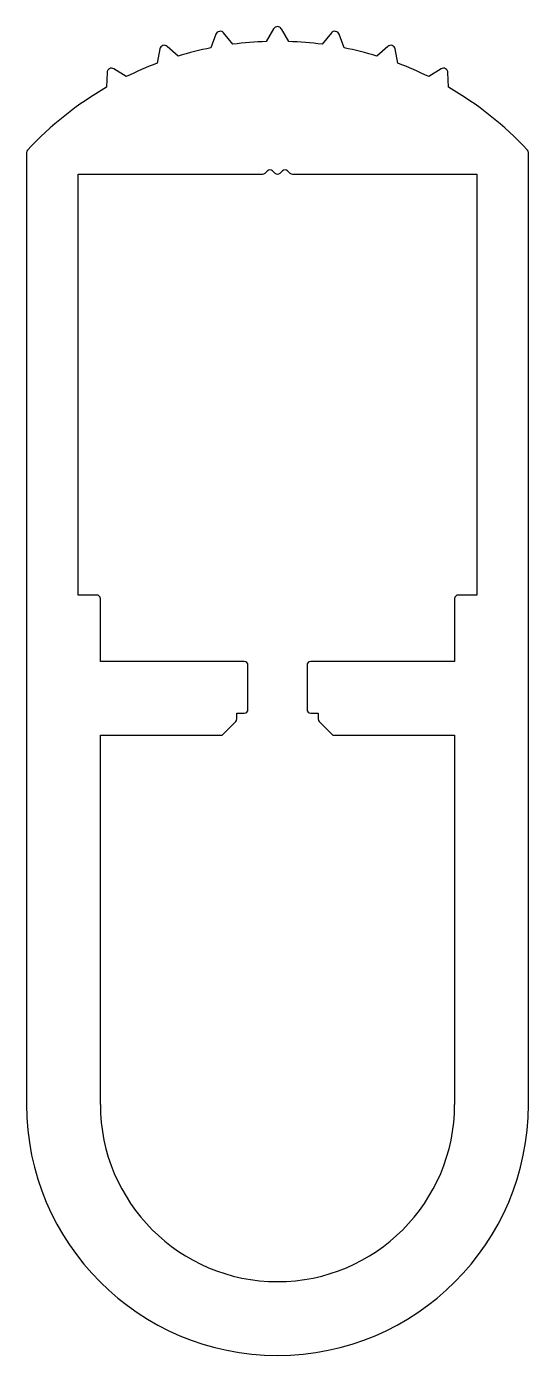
# Model space of a CAD drawing. Extents: x 2127 to 2161, y 959.3 to 1049.3.
import ezdxf

# ---------------------------------------------------------------- set-up
doc = ezdxf.new("R2010")
doc.units = 0
doc.layers.get('0').update_dxf_attribs({"linetype": 'CONTINUOUS'})

msp = doc.modelspace()

# ---------------------------------------------------------------- linework, layer by layer
for p, q in [((2139.814, 1048.76), (2139.464, 1047.828)), ((2140.959, 1048.075), (2140.327, 1048.845)), ((2143.722, 1049.123), (2143.225, 1048.261)), ((2144.74, 1048.261), (2144.242, 1049.123)), ((2147.637, 1048.845), (2147.006, 1048.075)), ((2148.501, 1047.828), (2148.15, 1048.76)), ((2136.018, 1047.765), (2135.824, 1046.788)), ((2137.259, 1047.275), (2136.51, 1047.932)), ((2151.455, 1047.932), (2150.706, 1047.275)), ((2152.141, 1046.788), (2151.947, 1047.765)), ((2132.434, 1046.164), (2132.402, 1045.168)), ((2133.738, 1045.883), (2132.892, 1046.409)), ((2155.072, 1046.409), (2154.226, 1045.883)), ((2155.563, 1045.168), (2155.53, 1046.164)), ((2126.982, 1040.739), (2126.982, 976.273)), ((2160.982, 976.273), (2160.982, 1040.739)), ((2143.141, 1039.346), (2143.296, 1039.502)), ((2143.65, 1039.502), (2143.805, 1039.346)), ((2144.159, 1039.346), (2144.315, 1039.502)), ((2144.668, 1039.502), (2144.824, 1039.346)), ((2130.482, 1010.773), (2130.482, 1039.273)), ((2130.482, 1039.273), (2142.964, 1039.273)), ((2145.001, 1039.273), (2157.482, 1039.273)), ((2157.482, 1039.273), (2157.482, 1010.773)), ((2131.732, 1010.773), (2130.482, 1010.773)), ((2157.482, 1010.773), (2156.232, 1010.773)), ((2131.982, 1006.273), (2131.982, 1010.523)), ((2155.982, 1010.523), (2155.982, 1006.273)), ((2141.732, 1006.273), (2131.982, 1006.273)), ((2155.982, 1006.273), (2146.232, 1006.273)), ((2141.982, 1003.023), (2141.982, 1006.023)), ((2145.982, 1006.023), (2145.982, 1003.023)), ((2141.232, 1002.377), (2141.232, 1002.773)), ((2141.232, 1002.773), (2141.732, 1002.773)), ((2146.232, 1002.773), (2146.732, 1002.773)), ((2146.732, 1002.773), (2146.732, 1002.377)), ((2140.305, 1001.346), (2141.159, 1002.2)), ((2146.805, 1002.2), (2147.659, 1001.346)), ((2131.982, 976.273), (2131.982, 1001.273)), ((2131.982, 1001.273), (2140.129, 1001.273)), ((2147.836, 1001.273), (2155.982, 1001.273)), ((2155.982, 1001.273), (2155.982, 976.273))]:
    msp.add_line(p, q)
for centre, radius, start, end in [((2140.095, 1048.654), 0.3, 39.38, 159.38), ((2143.982, 1048.973), 0.3, 30, 150), ((2147.869, 1048.654), 0.3, 20.62, 140.62), ((2136.312, 1047.706), 0.3, 48.76, 168.76), ((2143.982, 1025.123), 23.15, 101.25567, 106.88433), ((2143.982, 1025.123), 23.15, 91.87567, 97.50433), ((2143.982, 1025.123), 23.15, 82.49567, 88.12433), ((2143.982, 1025.123), 23.15, 73.11567, 78.74433), ((2151.653, 1047.706), 0.3, 11.24, 131.24), ((2143.982, 1025.123), 23.15, 110.63567, 116.26433), ((2143.982, 1025.123), 23.15, 63.73567, 69.36433), ((2132.734, 1046.154), 0.3, 58.14, 178.14), ((2155.231, 1046.154), 0.3, 1.86, 121.86), ((2143.982, 1025.123), 23.15, 120.01567, 137.00734), ((2143.982, 1025.123), 23.15, 42.99266, 59.98433), ((2127.232, 1040.739), 0.25, 137.00734, 180), ((2160.732, 1040.739), 0.25, 0, 42.99266), ((2143.473, 1039.325), 0.25, 45, 135), ((2144.491, 1039.325), 0.25, 45, 135), ((2142.964, 1039.523), 0.25, 270, 315), ((2143.982, 1039.523), 0.25, 225, 315), ((2145.001, 1039.523), 0.25, 225, 270), ((2131.732, 1010.523), 0.25, 0, 90), ((2156.232, 1010.523), 0.25, 90, 180), ((2141.732, 1006.023), 0.25, 0, 90), ((2146.232, 1006.023), 0.25, 90, 180), ((2141.732, 1003.023), 0.25, 270, 0), ((2146.232, 1003.023), 0.25, 180, 270), ((2140.982, 1002.377), 0.25, 315, 360), ((2146.982, 1002.377), 0.25, 180, 225), ((2140.129, 1001.523), 0.25, 270, 315), ((2147.836, 1001.523), 0.25, 225, 270), ((2143.982, 976.273), 17, 180, 0), ((2143.982, 976.273), 12, 180, 0)]:
    msp.add_arc(centre, radius, start, end)

doc.saveas('drawing.dxf')
